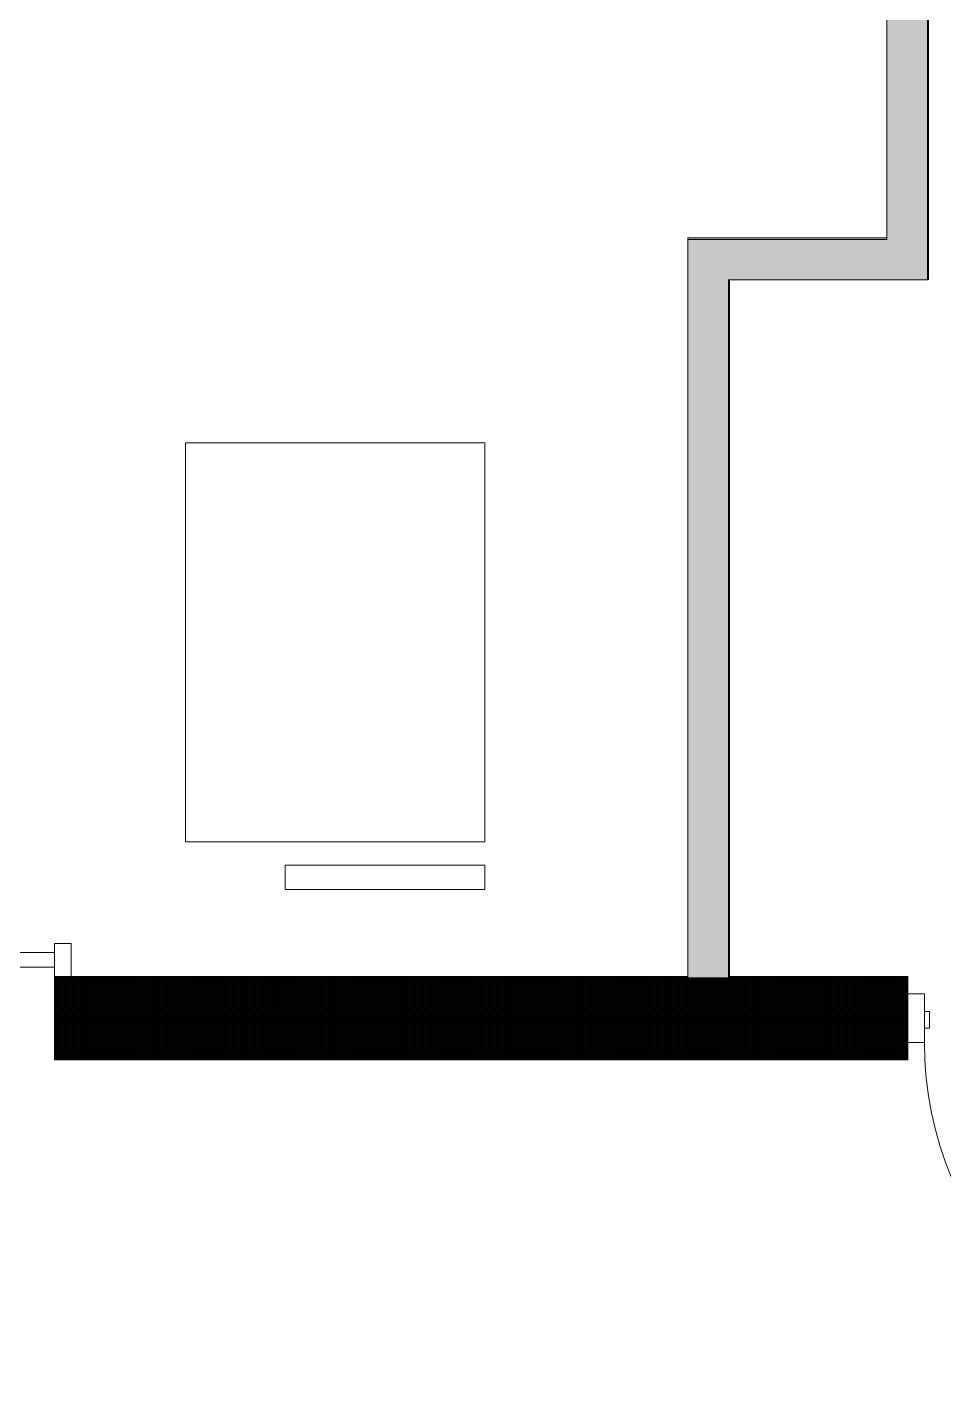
# Model space of a CAD drawing. Header units: inches. Extents: x -675 to 1187, y -924 to 1124.
# Drawn here: x 1016.2 to 1126.5, y -519.9 to -355.7 of the extents above; entities that cross this region are included whole.
import ezdxf

# ---------------------------------------------------------------- set-up
doc = ezdxf.new("R2010")
doc.units = ezdxf.units.IN
doc.header["$MEASUREMENT"] = 0
for name, color, linetype, lineweight in [('A-Furn-Chair', 250, 'Continuous', 13), ('A-Wall-E', 50, 'Continuous', 9), ('A-WALL-PATT', 111, 'Continuous', 13), ('Base_dwg', 8, 'Continuous', 9), ('core and shell', 50, 'Continuous', 9), ('I-WALL', 2, 'Continuous', 13)]:
    doc.layers.add(name, color=color, linetype=linetype, lineweight=lineweight)

# ---------------------------------------------------------------- blocks, each defined once
blk = doc.blocks.new('Base_dwg__U393-727967-Level 1 Copy 1')
at = {"layer": 'A-Wall-E'}
h = blk.add_hatch(color=256, dxfattribs=at)
h.paths.add_polyline_path([(0, -2.5), (83.81, -2.5), (83.81, -2.38), (0, -2.38)], flags=0)
h.paths.add_polyline_path([(88.69, 2.5), (88.69, 2.31), (88.87, 2.5)], flags=0)
blk.add_line((88.87, 2.5), (88.69, 2.5), dxfattribs=at)
at = {"layer": 'A-Wall-E', "flags": 128}
blk.add_lwpolyline([(0, -2.38), (0, -2.5), (83.81, -2.5)], dxfattribs=at)
blk = doc.blocks.new('Base_dwg__U394-727968-Level 1 Copy 1')
at = {"layer": 'A-Wall-E'}
h = blk.add_hatch(color=256, dxfattribs=at)
h.paths.add_polyline_path([(26.44, -2.5), (26.31, -2.38), (26.31, -2.5)], flags=0)
h.paths.add_polyline_path([(2.38, 2.31), (21.44, 2.31), (21.44, 2.5), (-2.5, 2.5), (-2.31, 2.31)], flags=0)
for p, q in [((21.44, 2.5), (-2.5, 2.5)), ((26.31, -2.5), (26.44, -2.5))]:
    blk.add_line(p, q, dxfattribs=at)
blk = doc.blocks.new('Base_dwg__U395-727969-Level 1 Copy 1')
at = {"layer": 'A-Wall-E'}
blk.add_hatch(color=256, dxfattribs=at).paths.add_polyline_path([(-2.5, -2.5), (112.79, -2.5), (112.79, -2.38), (-2.38, -2.38)], flags=0)
at = {"layer": 'A-Wall-E', "flags": 128}
blk.add_lwpolyline([(-2.5, -2.5), (112.79, -2.5), (308.65, -2.5), (536.41, -2.5)], dxfattribs=at)
blk = doc.blocks.new('Base_dwg-531197-Level 1 Copy 1')
at = {"layer": 'A-Furn-Chair', "flags": 128}
for points in [[(2036.05, 518.24), (2036.05, 470.24), (2072.05, 470.24), (2072.05, 518.24)], [(2048.05, 464.51), (2072.05, 464.51), (2072.05, 467.45), (2048.05, 467.45)]]:
    blk.add_lwpolyline(points, close=True, dxfattribs=at)
at = {"layer": 'core and shell'}
for p, q in [((2096.48, 453.96), (2020.29, 453.96)), ((2122.92, 453.83), (2020.29, 453.83)), ((2122.92, 453.71), (2020.29, 453.71)), ((2122.92, 453.58), (2020.29, 453.58)), ((2122.92, 453.46), (2020.29, 453.46)), ((2122.92, 453.33), (2020.29, 453.33)), ((2122.92, 453.21), (2020.29, 453.21)), ((2122.92, 453.08), (2020.29, 453.08)), ((2020.4, 444.03), (2020.4, 454.03)), ((2020.52, 444.03), (2020.52, 454.03)), ((2020.65, 444.03), (2020.65, 454.03)), ((2020.77, 444.03), (2020.77, 454.03)), ((2020.9, 444.03), (2020.9, 454.03)), ((2021.02, 444.03), (2021.02, 454.03)), ((2021.15, 444.03), (2021.15, 454.03)), ((2021.27, 444.03), (2021.27, 454.03)), ((2021.4, 444.03), (2021.4, 454.03)), ((2021.52, 444.03), (2021.52, 454.03)), ((2021.65, 444.03), (2021.65, 454.03)), ((2021.77, 444.03), (2021.77, 454.03)), ((2021.9, 444.03), (2021.9, 454.03)), ((2022.02, 444.03), (2022.02, 454.03)), ((2022.15, 444.03), (2022.15, 454.03)), ((2022.27, 444.03), (2022.27, 454.03)), ((2022.4, 444.03), (2022.4, 454.03)), ((2022.52, 444.03), (2022.52, 454.03)), ((2022.65, 444.03), (2022.65, 454.03)), ((2022.77, 444.03), (2022.77, 454.03)), ((2022.9, 444.03), (2022.9, 454.03)), ((2023.02, 444.03), (2023.02, 454.03)), ((2023.15, 444.03), (2023.15, 454.03)), ((2023.27, 444.03), (2023.27, 454.03)), ((2023.4, 444.03), (2023.4, 454.03)), ((2023.52, 444.03), (2023.52, 454.03)), ((2023.65, 444.03), (2023.65, 454.03)), ((2023.77, 444.03), (2023.77, 454.03)), ((2023.9, 444.03), (2023.9, 454.03)), ((2024.02, 444.03), (2024.02, 454.03)), ((2024.15, 444.03), (2024.15, 454.03)), ((2024.27, 444.03), (2024.27, 454.03)), ((2024.4, 444.03), (2024.4, 454.03)), ((2024.52, 444.03), (2024.52, 454.03)), ((2024.65, 444.03), (2024.65, 454.03)), ((2024.77, 444.03), (2024.77, 454.03)), ((2024.9, 444.03), (2024.9, 454.03)), ((2025.02, 444.03), (2025.02, 454.03)), ((2025.15, 444.03), (2025.15, 454.03)), ((2025.27, 444.03), (2025.27, 454.03)), ((2025.4, 444.03), (2025.4, 454.03)), ((2025.52, 444.03), (2025.52, 454.03)), ((2025.65, 444.03), (2025.65, 454.03)), ((2025.77, 444.03), (2025.77, 454.03)), ((2025.9, 444.03), (2025.9, 454.03)), ((2026.02, 444.03), (2026.02, 454.03)), ((2026.15, 444.03), (2026.15, 454.03)), ((2026.27, 444.03), (2026.27, 454.03)), ((2026.4, 444.03), (2026.4, 454.03)), ((2026.52, 444.03), (2026.52, 454.03)), ((2026.65, 444.03), (2026.65, 454.03)), ((2026.77, 444.03), (2026.77, 454.03)), ((2026.9, 444.03), (2026.9, 454.03)), ((2027.02, 444.03), (2027.02, 454.03)), ((2027.15, 444.03), (2027.15, 454.03)), ((2027.27, 444.03), (2027.27, 454.03)), ((2027.4, 444.03), (2027.4, 454.03)), ((2027.52, 444.03), (2027.52, 454.03)), ((2027.65, 444.03), (2027.65, 454.03)), ((2027.77, 444.03), (2027.77, 454.03)), ((2027.9, 444.03), (2027.9, 454.03)), ((2028.02, 444.03), (2028.02, 454.03)), ((2028.15, 444.03), (2028.15, 454.03)), ((2028.27, 444.03), (2028.27, 454.03)), ((2028.4, 444.03), (2028.4, 454.03)), ((2028.52, 444.03), (2028.52, 454.03)), ((2028.65, 444.03), (2028.65, 454.03)), ((2028.77, 444.03), (2028.77, 454.03)), ((2028.9, 444.03), (2028.9, 454.03)), ((2029.02, 444.03), (2029.02, 454.03)), ((2029.15, 444.03), (2029.15, 454.03)), ((2029.27, 444.03), (2029.27, 454.03)), ((2029.4, 444.03), (2029.4, 454.03)), ((2029.52, 444.03), (2029.52, 454.03)), ((2029.65, 444.03), (2029.65, 454.03)), ((2029.77, 444.03), (2029.77, 454.03)), ((2029.9, 444.03), (2029.9, 454.03)), ((2030.02, 444.03), (2030.02, 454.03)), ((2030.15, 444.03), (2030.15, 454.03)), ((2030.27, 444.03), (2030.27, 454.03)), ((2030.4, 444.03), (2030.4, 454.03)), ((2030.52, 444.03), (2030.52, 454.03)), ((2030.65, 444.03), (2030.65, 454.03)), ((2030.77, 444.03), (2030.77, 454.03)), ((2030.9, 444.03), (2030.9, 454.03)), ((2031.02, 444.03), (2031.02, 454.03)), ((2031.15, 444.03), (2031.15, 454.03)), ((2031.27, 444.03), (2031.27, 454.03)), ((2031.4, 444.03), (2031.4, 454.03)), ((2031.52, 444.03), (2031.52, 454.03)), ((2031.65, 444.03), (2031.65, 454.03)), ((2031.77, 444.03), (2031.77, 454.03)), ((2031.9, 444.03), (2031.9, 454.03)), ((2032.02, 444.03), (2032.02, 454.03)), ((2032.15, 444.03), (2032.15, 454.03)), ((2032.27, 444.03), (2032.27, 454.03)), ((2032.4, 444.03), (2032.4, 454.03)), ((2032.52, 444.03), (2032.52, 454.03)), ((2032.65, 444.03), (2032.65, 454.03)), ((2032.77, 444.03), (2032.77, 454.03)), ((2032.9, 444.03), (2032.9, 454.03)), ((2033.02, 444.03), (2033.02, 454.03)), ((2033.15, 444.03), (2033.15, 454.03)), ((2033.27, 444.03), (2033.27, 454.03)), ((2033.4, 444.03), (2033.4, 454.03)), ((2033.52, 444.03), (2033.52, 454.03)), ((2033.65, 444.03), (2033.65, 454.03)), ((2033.77, 444.03), (2033.77, 454.03)), ((2033.9, 444.03), (2033.9, 454.03)), ((2034.02, 444.03), (2034.02, 454.03)), ((2034.15, 444.03), (2034.15, 454.03)), ((2034.27, 444.03), (2034.27, 454.03)), ((2034.4, 444.03), (2034.4, 454.03)), ((2034.52, 444.03), (2034.52, 454.03)), ((2034.65, 444.03), (2034.65, 454.03)), ((2034.77, 444.03), (2034.77, 454.03)), ((2034.9, 444.03), (2034.9, 454.03)), ((2035.02, 444.03), (2035.02, 454.03)), ((2035.15, 444.03), (2035.15, 454.03)), ((2035.27, 444.03), (2035.27, 454.03)), ((2035.4, 444.03), (2035.4, 454.03)), ((2035.52, 444.03), (2035.52, 454.03)), ((2035.65, 444.03), (2035.65, 454.03)), ((2035.77, 444.03), (2035.77, 454.03)), ((2035.9, 444.03), (2035.9, 454.03)), ((2036.02, 444.03), (2036.02, 454.03)), ((2036.15, 444.03), (2036.15, 454.03)), ((2036.27, 444.03), (2036.27, 454.03)), ((2036.4, 444.03), (2036.4, 454.03)), ((2036.52, 444.03), (2036.52, 454.03)), ((2036.65, 444.03), (2036.65, 454.03)), ((2036.77, 444.03), (2036.77, 454.03)), ((2036.9, 444.03), (2036.9, 454.03)), ((2037.02, 444.03), (2037.02, 454.03)), ((2037.15, 444.03), (2037.15, 454.03)), ((2037.27, 444.03), (2037.27, 454.03)), ((2037.4, 444.03), (2037.4, 454.03)), ((2037.52, 444.03), (2037.52, 454.03)), ((2037.65, 444.03), (2037.65, 454.03)), ((2037.77, 444.03), (2037.77, 454.03)), ((2037.9, 444.03), (2037.9, 454.03)), ((2038.02, 444.03), (2038.02, 454.03)), ((2038.15, 444.03), (2038.15, 454.03)), ((2038.27, 444.03), (2038.27, 454.03)), ((2038.4, 444.03), (2038.4, 454.03)), ((2038.52, 444.03), (2038.52, 454.03)), ((2038.65, 444.03), (2038.65, 454.03)), ((2038.77, 444.03), (2038.77, 454.03)), ((2038.9, 444.03), (2038.9, 454.03)), ((2039.02, 444.03), (2039.02, 454.03)), ((2039.15, 444.03), (2039.15, 454.03)), ((2039.27, 444.03), (2039.27, 454.03)), ((2039.4, 444.03), (2039.4, 454.03)), ((2039.52, 444.03), (2039.52, 454.03)), ((2039.65, 444.03), (2039.65, 454.03)), ((2039.77, 444.03), (2039.77, 454.03)), ((2039.9, 444.03), (2039.9, 454.03)), ((2040.02, 444.03), (2040.02, 454.03)), ((2040.15, 444.03), (2040.15, 454.03)), ((2040.27, 444.03), (2040.27, 454.03)), ((2040.4, 444.03), (2040.4, 454.03)), ((2040.52, 444.03), (2040.52, 454.03)), ((2040.65, 444.03), (2040.65, 454.03)), ((2040.77, 444.03), (2040.77, 454.03)), ((2040.9, 444.03), (2040.9, 454.03)), ((2041.02, 444.03), (2041.02, 454.03)), ((2041.15, 444.03), (2041.15, 454.03)), ((2041.27, 444.03), (2041.27, 454.03)), ((2041.4, 444.03), (2041.4, 454.03)), ((2041.52, 444.03), (2041.52, 454.03)), ((2041.65, 444.03), (2041.65, 454.03)), ((2041.77, 444.03), (2041.77, 454.03)), ((2041.9, 444.03), (2041.9, 454.03)), ((2042.02, 444.03), (2042.02, 454.03)), ((2042.15, 444.03), (2042.15, 454.03)), ((2042.27, 444.03), (2042.27, 454.03)), ((2042.4, 444.03), (2042.4, 454.03)), ((2042.52, 444.03), (2042.52, 454.03)), ((2042.65, 444.03), (2042.65, 454.03)), ((2042.77, 444.03), (2042.77, 454.03)), ((2042.9, 444.03), (2042.9, 454.03)), ((2043.02, 444.03), (2043.02, 454.03)), ((2043.15, 444.03), (2043.15, 454.03)), ((2043.27, 444.03), (2043.27, 454.03)), ((2043.4, 444.03), (2043.4, 454.03)), ((2043.52, 444.03), (2043.52, 454.03)), ((2043.65, 444.03), (2043.65, 454.03)), ((2043.77, 444.03), (2043.77, 454.03)), ((2043.9, 444.03), (2043.9, 454.03)), ((2044.02, 444.03), (2044.02, 454.03)), ((2044.15, 444.03), (2044.15, 454.03)), ((2044.27, 444.03), (2044.27, 454.03)), ((2044.4, 444.03), (2044.4, 454.03)), ((2044.52, 444.03), (2044.52, 454.03)), ((2044.65, 444.03), (2044.65, 454.03)), ((2044.77, 444.03), (2044.77, 454.03)), ((2044.9, 444.03), (2044.9, 454.03)), ((2045.02, 444.03), (2045.02, 454.03)), ((2045.15, 444.03), (2045.15, 454.03)), ((2045.27, 444.03), (2045.27, 454.03)), ((2045.4, 444.03), (2045.4, 454.03)), ((2045.52, 444.03), (2045.52, 454.03)), ((2045.65, 444.03), (2045.65, 454.03)), ((2045.77, 444.03), (2045.77, 454.03)), ((2045.9, 444.03), (2045.9, 454.03)), ((2046.02, 444.03), (2046.02, 454.03)), ((2046.15, 444.03), (2046.15, 454.03)), ((2046.27, 444.03), (2046.27, 454.03)), ((2046.4, 444.03), (2046.4, 454.03)), ((2046.52, 444.03), (2046.52, 454.03)), ((2046.65, 444.03), (2046.65, 454.03)), ((2046.77, 444.03), (2046.77, 454.03)), ((2046.79, 452.97), (2047.85, 454.03)), ((2046.9, 444.03), (2046.9, 454.03)), ((2047.02, 444.03), (2047.02, 454.03)), ((2047.15, 444.03), (2047.15, 454.03)), ((2047.27, 444.03), (2047.27, 454.03)), ((2047.4, 444.03), (2047.4, 454.03)), ((2047.52, 444.03), (2047.52, 454.03)), ((2047.65, 444.03), (2047.65, 454.03)), ((2047.77, 444.03), (2047.77, 454.03)), ((2047.79, 454.03), (2050.79, 454.03)), ((2047.79, 453.53), (2050.79, 453.53)), ((2047.9, 444.03), (2047.9, 454.03)), ((2048.02, 444.03), (2048.02, 454.03)), ((2048.15, 444.03), (2048.15, 454.03)), ((2048.27, 444.03), (2048.27, 454.03)), ((2048.4, 444.03), (2048.4, 454.03)), ((2048.52, 444.03), (2048.52, 454.03)), ((2048.65, 444.03), (2048.65, 454.03)), ((2048.77, 444.03), (2048.77, 454.03)), ((2048.9, 444.03), (2048.9, 454.03)), ((2049.02, 444.03), (2049.02, 454.03)), ((2049.15, 444.03), (2049.15, 454.03)), ((2049.27, 444.03), (2049.27, 454.03)), ((2049.4, 444.03), (2049.4, 454.03)), ((2049.47, 453.53), (2049.97, 454.03)), ((2049.52, 444.03), (2049.52, 454.03)), ((2049.65, 444.03), (2049.65, 454.03)), ((2049.77, 444.03), (2049.77, 454.03)), ((2049.9, 444.03), (2049.9, 454.03)), ((2050.02, 444.03), (2050.02, 454.03)), ((2050.15, 444.03), (2050.15, 454.03)), ((2050.27, 444.03), (2050.27, 454.03)), ((2050.4, 444.03), (2050.4, 454.03)), ((2050.52, 444.03), (2050.52, 454.03)), ((2050.53, 453.53), (2051.01, 454.01)), ((2050.65, 444.03), (2050.65, 454.03)), ((2050.77, 444.03), (2050.77, 454.03)), ((2050.9, 444.03), (2050.9, 454.03)), ((2051.02, 444.03), (2051.02, 454.03)), ((2051.15, 444.03), (2051.15, 454.03)), ((2051.27, 444.03), (2051.27, 454.03)), ((2051.4, 444.03), (2051.4, 454.03)), ((2051.52, 444.03), (2051.52, 454.03)), ((2051.65, 444.03), (2051.65, 454.03)), ((2051.77, 444.03), (2051.77, 454.03)), ((2051.9, 444.03), (2051.9, 454.03)), ((2052.02, 444.03), (2052.02, 454.03)), ((2052.15, 444.03), (2052.15, 454.03)), ((2052.27, 444.03), (2052.27, 454.03)), ((2052.4, 444.03), (2052.4, 454.03)), ((2052.52, 444.03), (2052.52, 454.03)), ((2052.65, 444.03), (2052.65, 454.03)), ((2052.77, 444.03), (2052.77, 454.03)), ((2052.9, 444.03), (2052.9, 454.03)), ((2053.02, 444.03), (2053.02, 454.03)), ((2053.15, 444.03), (2053.15, 454.03)), ((2053.27, 444.03), (2053.27, 454.03)), ((2053.4, 444.03), (2053.4, 454.03)), ((2053.52, 444.03), (2053.52, 454.03)), ((2053.65, 444.03), (2053.65, 454.03)), ((2053.77, 444.03), (2053.77, 454.03)), ((2053.9, 444.03), (2053.9, 454.03)), ((2054.02, 444.03), (2054.02, 454.03)), ((2054.15, 444.03), (2054.15, 454.03)), ((2054.27, 444.03), (2054.27, 454.03)), ((2054.4, 444.03), (2054.4, 454.03)), ((2054.52, 444.03), (2054.52, 454.03)), ((2054.65, 444.03), (2054.65, 454.03)), ((2054.77, 444.03), (2054.77, 454.03)), ((2054.9, 444.03), (2054.9, 454.03)), ((2055.02, 444.03), (2055.02, 454.03)), ((2055.15, 444.03), (2055.15, 454.03)), ((2055.27, 444.03), (2055.27, 454.03)), ((2055.4, 444.03), (2055.4, 454.03)), ((2055.52, 444.03), (2055.52, 454.03)), ((2055.65, 444.03), (2055.65, 454.03)), ((2055.77, 444.03), (2055.77, 454.03)), ((2055.9, 444.03), (2055.9, 454.03)), ((2056.02, 444.03), (2056.02, 454.03)), ((2056.15, 444.03), (2056.15, 454.03)), ((2056.27, 444.03), (2056.27, 454.03)), ((2056.4, 444.03), (2056.4, 454.03)), ((2056.52, 444.03), (2056.52, 454.03)), ((2056.65, 444.03), (2056.65, 454.03)), ((2056.77, 444.03), (2056.77, 454.03)), ((2056.9, 444.03), (2056.9, 454.03)), ((2057.02, 444.03), (2057.02, 454.03)), ((2057.15, 444.03), (2057.15, 454.03)), ((2057.27, 444.03), (2057.27, 454.03)), ((2057.4, 444.03), (2057.4, 454.03)), ((2057.52, 444.03), (2057.52, 454.03)), ((2057.65, 444.03), (2057.65, 454.03)), ((2057.77, 444.03), (2057.77, 454.03)), ((2057.9, 444.03), (2057.9, 454.03)), ((2058.02, 444.03), (2058.02, 454.03)), ((2058.15, 444.03), (2058.15, 454.03)), ((2058.27, 444.03), (2058.27, 454.03)), ((2058.4, 444.03), (2058.4, 454.03)), ((2058.52, 444.03), (2058.52, 454.03)), ((2058.65, 444.03), (2058.65, 454.03)), ((2058.77, 444.03), (2058.77, 454.03)), ((2058.9, 444.03), (2058.9, 454.03)), ((2059.02, 444.03), (2059.02, 454.03)), ((2059.15, 444.03), (2059.15, 454.03)), ((2059.27, 444.03), (2059.27, 454.03)), ((2059.4, 444.03), (2059.4, 454.03)), ((2059.52, 444.03), (2059.52, 454.03)), ((2059.65, 444.03), (2059.65, 454.03)), ((2059.77, 444.03), (2059.77, 454.03)), ((2059.9, 444.03), (2059.9, 454.03)), ((2060.02, 444.03), (2060.02, 454.03)), ((2060.15, 444.03), (2060.15, 454.03)), ((2060.27, 444.03), (2060.27, 454.03)), ((2060.4, 444.03), (2060.4, 454.03)), ((2060.52, 444.03), (2060.52, 454.03)), ((2060.65, 444.03), (2060.65, 454.03)), ((2060.77, 444.03), (2060.77, 454.03)), ((2060.9, 444.03), (2060.9, 454.03)), ((2061.02, 444.03), (2061.02, 454.03)), ((2061.15, 444.03), (2061.15, 454.03)), ((2061.27, 444.03), (2061.27, 454.03)), ((2061.4, 444.03), (2061.4, 454.03)), ((2061.52, 444.03), (2061.52, 454.03)), ((2061.65, 444.03), (2061.65, 454.03)), ((2061.77, 444.03), (2061.77, 454.03)), ((2061.9, 444.03), (2061.9, 454.03)), ((2062.02, 444.03), (2062.02, 454.03)), ((2062.15, 444.03), (2062.15, 454.03)), ((2062.27, 444.03), (2062.27, 454.03)), ((2062.4, 444.03), (2062.4, 454.03)), ((2062.52, 444.03), (2062.52, 454.03)), ((2062.65, 444.03), (2062.65, 454.03)), ((2062.77, 444.03), (2062.77, 454.03)), ((2062.9, 444.03), (2062.9, 454.03)), ((2063.02, 444.03), (2063.02, 454.03)), ((2063.15, 444.03), (2063.15, 454.03)), ((2063.27, 444.03), (2063.27, 454.03)), ((2063.4, 444.03), (2063.4, 454.03)), ((2063.52, 444.03), (2063.52, 454.03)), ((2063.65, 444.03), (2063.65, 454.03)), ((2063.77, 444.03), (2063.77, 454.03)), ((2063.9, 444.03), (2063.9, 454.03)), ((2064.02, 444.03), (2064.02, 454.03)), ((2064.15, 444.03), (2064.15, 454.03)), ((2064.27, 444.03), (2064.27, 454.03)), ((2064.4, 444.03), (2064.4, 454.03)), ((2064.52, 444.03), (2064.52, 454.03)), ((2064.65, 444.03), (2064.65, 454.03)), ((2064.77, 444.03), (2064.77, 454.03)), ((2064.9, 444.03), (2064.9, 454.03)), ((2065.02, 444.03), (2065.02, 454.03)), ((2065.15, 444.03), (2065.15, 454.03)), ((2065.27, 444.03), (2065.27, 454.03)), ((2065.4, 444.03), (2065.4, 454.03)), ((2065.52, 444.03), (2065.52, 454.03)), ((2065.65, 444.03), (2065.65, 454.03)), ((2065.77, 444.03), (2065.77, 454.03)), ((2065.9, 444.03), (2065.9, 454.03)), ((2066.02, 444.03), (2066.02, 454.03)), ((2066.15, 444.03), (2066.15, 454.03)), ((2066.27, 444.03), (2066.27, 454.03)), ((2066.4, 444.03), (2066.4, 454.03)), ((2066.52, 444.03), (2066.52, 454.03)), ((2066.65, 444.03), (2066.65, 454.03)), ((2066.77, 444.03), (2066.77, 454.03)), ((2066.9, 444.03), (2066.9, 454.03)), ((2067.02, 444.03), (2067.02, 454.03)), ((2067.15, 444.03), (2067.15, 454.03)), ((2067.27, 444.03), (2067.27, 454.03)), ((2067.4, 444.03), (2067.4, 454.03)), ((2067.52, 444.03), (2067.52, 454.03)), ((2067.65, 444.03), (2067.65, 454.03)), ((2067.77, 444.03), (2067.77, 454.03)), ((2067.9, 444.03), (2067.9, 454.03)), ((2068.02, 444.03), (2068.02, 454.03)), ((2068.15, 444.03), (2068.15, 454.03)), ((2068.27, 444.03), (2068.27, 454.03)), ((2068.4, 444.03), (2068.4, 454.03)), ((2068.52, 444.03), (2068.52, 454.03)), ((2068.65, 444.03), (2068.65, 454.03)), ((2068.77, 444.03), (2068.77, 454.03)), ((2068.9, 444.03), (2068.9, 454.03)), ((2069.02, 444.03), (2069.02, 454.03)), ((2069.15, 444.03), (2069.15, 454.03)), ((2069.27, 444.03), (2069.27, 454.03)), ((2069.4, 444.03), (2069.4, 454.03)), ((2069.52, 444.03), (2069.52, 454.03)), ((2069.65, 444.03), (2069.65, 454.03)), ((2069.77, 444.03), (2069.77, 454.03)), ((2069.9, 444.03), (2069.9, 454.03)), ((2070.02, 444.03), (2070.02, 454.03)), ((2070.15, 444.03), (2070.15, 454.03)), ((2070.27, 444.03), (2070.27, 454.03)), ((2070.4, 444.03), (2070.4, 454.03)), ((2070.52, 444.03), (2070.52, 454.03)), ((2070.65, 444.03), (2070.65, 454.03)), ((2070.77, 444.03), (2070.77, 454.03)), ((2070.9, 444.03), (2070.9, 454.03)), ((2071.02, 444.03), (2071.02, 454.03)), ((2071.15, 444.03), (2071.15, 454.03)), ((2071.27, 444.03), (2071.27, 454.03)), ((2071.4, 444.03), (2071.4, 454.03)), ((2071.52, 444.03), (2071.52, 454.03)), ((2071.65, 444.03), (2071.65, 454.03)), ((2071.77, 444.03), (2071.77, 454.03)), ((2071.9, 444.03), (2071.9, 454.03)), ((2072.02, 444.03), (2072.02, 454.03)), ((2072.15, 444.03), (2072.15, 454.03)), ((2072.27, 444.03), (2072.27, 454.03)), ((2072.4, 444.03), (2072.4, 454.03)), ((2072.52, 444.03), (2072.52, 454.03)), ((2072.65, 444.03), (2072.65, 454.03)), ((2072.77, 444.03), (2072.77, 454.03)), ((2072.9, 444.03), (2072.9, 454.03)), ((2073.02, 444.03), (2073.02, 454.03)), ((2073.15, 444.03), (2073.15, 454.03)), ((2073.27, 444.03), (2073.27, 454.03)), ((2073.4, 444.03), (2073.4, 454.03)), ((2073.52, 444.03), (2073.52, 454.03)), ((2073.65, 444.03), (2073.65, 454.03)), ((2073.77, 444.03), (2073.77, 454.03)), ((2073.9, 444.03), (2073.9, 454.03)), ((2074.02, 444.03), (2074.02, 454.03)), ((2074.15, 444.03), (2074.15, 454.03)), ((2074.27, 444.03), (2074.27, 454.03)), ((2074.4, 444.03), (2074.4, 454.03)), ((2074.52, 444.03), (2074.52, 454.03)), ((2074.65, 444.03), (2074.65, 454.03)), ((2074.77, 444.03), (2074.77, 454.03)), ((2074.9, 444.03), (2074.9, 454.03)), ((2075.02, 444.03), (2075.02, 454.03)), ((2075.15, 444.03), (2075.15, 454.03)), ((2075.27, 444.03), (2075.27, 454.03)), ((2075.4, 444.03), (2075.4, 454.03)), ((2075.52, 444.03), (2075.52, 454.03)), ((2075.65, 444.03), (2075.65, 454.03)), ((2075.77, 444.03), (2075.77, 454.03)), ((2075.9, 444.03), (2075.9, 454.03)), ((2076.02, 444.03), (2076.02, 454.03)), ((2076.15, 444.03), (2076.15, 454.03)), ((2076.27, 444.03), (2076.27, 454.03)), ((2076.4, 444.03), (2076.4, 454.03)), ((2076.52, 444.03), (2076.52, 454.03)), ((2076.65, 444.03), (2076.65, 454.03)), ((2076.77, 444.03), (2076.77, 454.03)), ((2076.9, 444.03), (2076.9, 454.03)), ((2077.02, 444.03), (2077.02, 454.03)), ((2077.15, 444.03), (2077.15, 454.03)), ((2077.27, 444.03), (2077.27, 454.03)), ((2077.4, 444.03), (2077.4, 454.03)), ((2077.52, 444.03), (2077.52, 454.03)), ((2077.65, 444.03), (2077.65, 454.03)), ((2077.77, 444.03), (2077.77, 454.03)), ((2077.9, 444.03), (2077.9, 454.03)), ((2078.02, 444.03), (2078.02, 454.03)), ((2078.15, 444.03), (2078.15, 454.03)), ((2078.27, 444.03), (2078.27, 454.03)), ((2078.4, 444.03), (2078.4, 454.03)), ((2078.52, 444.03), (2078.52, 454.03)), ((2078.65, 444.03), (2078.65, 454.03)), ((2078.77, 444.03), (2078.77, 454.03)), ((2078.9, 444.03), (2078.9, 454.03)), ((2079.02, 444.03), (2079.02, 454.03)), ((2079.15, 444.03), (2079.15, 454.03)), ((2079.27, 444.03), (2079.27, 454.03)), ((2079.4, 444.03), (2079.4, 454.03)), ((2079.52, 444.03), (2079.52, 454.03)), ((2079.65, 444.03), (2079.65, 454.03)), ((2079.77, 444.03), (2079.77, 454.03)), ((2079.9, 444.03), (2079.9, 454.03)), ((2080.02, 444.03), (2080.02, 454.03)), ((2080.15, 444.03), (2080.15, 454.03)), ((2080.27, 444.03), (2080.27, 454.03)), ((2080.4, 444.03), (2080.4, 454.03)), ((2080.52, 444.03), (2080.52, 454.03)), ((2080.65, 444.03), (2080.65, 454.03)), ((2080.77, 444.03), (2080.77, 454.03)), ((2080.9, 444.03), (2080.9, 454.03)), ((2081.02, 444.03), (2081.02, 454.03)), ((2081.15, 444.03), (2081.15, 454.03)), ((2081.27, 444.03), (2081.27, 454.03)), ((2081.4, 444.03), (2081.4, 454.03)), ((2081.52, 444.03), (2081.52, 454.03)), ((2081.65, 444.03), (2081.65, 454.03)), ((2081.77, 444.03), (2081.77, 454.03)), ((2081.9, 444.03), (2081.9, 454.03)), ((2082.02, 444.03), (2082.02, 454.03)), ((2082.15, 444.03), (2082.15, 454.03)), ((2082.27, 444.03), (2082.27, 454.03)), ((2082.4, 444.03), (2082.4, 454.03)), ((2082.52, 444.03), (2082.52, 454.03)), ((2082.65, 444.03), (2082.65, 454.03)), ((2082.77, 444.03), (2082.77, 454.03)), ((2082.9, 444.03), (2082.9, 454.03)), ((2083.02, 444.03), (2083.02, 454.03)), ((2083.15, 444.03), (2083.15, 454.03)), ((2083.27, 444.03), (2083.27, 454.03)), ((2083.4, 444.03), (2083.4, 454.03)), ((2083.52, 444.03), (2083.52, 454.03)), ((2083.65, 444.03), (2083.65, 454.03)), ((2083.77, 444.03), (2083.77, 454.03)), ((2083.9, 444.03), (2083.9, 454.03)), ((2084.02, 444.03), (2084.02, 454.03)), ((2084.15, 444.03), (2084.15, 454.03)), ((2084.27, 444.03), (2084.27, 454.03)), ((2084.4, 444.03), (2084.4, 454.03)), ((2084.52, 444.03), (2084.52, 454.03)), ((2084.65, 444.03), (2084.65, 454.03)), ((2084.77, 444.03), (2084.77, 454.03)), ((2084.9, 444.03), (2084.9, 454.03)), ((2085.02, 444.03), (2085.02, 454.03)), ((2085.15, 444.03), (2085.15, 454.03)), ((2085.27, 444.03), (2085.27, 454.03)), ((2085.4, 444.03), (2085.4, 454.03)), ((2085.52, 444.03), (2085.52, 454.03)), ((2085.65, 444.03), (2085.65, 454.03)), ((2085.77, 444.03), (2085.77, 454.03)), ((2085.9, 444.03), (2085.9, 454.03)), ((2086.02, 444.03), (2086.02, 454.03)), ((2086.15, 444.03), (2086.15, 454.03)), ((2086.27, 444.03), (2086.27, 454.03)), ((2086.4, 444.03), (2086.4, 454.03)), ((2086.52, 444.03), (2086.52, 454.03)), ((2086.65, 444.03), (2086.65, 454.03)), ((2086.77, 444.03), (2086.77, 454.03)), ((2086.9, 444.03), (2086.9, 454.03)), ((2087.02, 444.03), (2087.02, 454.03)), ((2087.15, 444.03), (2087.15, 454.03)), ((2087.27, 444.03), (2087.27, 454.03)), ((2087.4, 444.03), (2087.4, 454.03)), ((2087.52, 444.03), (2087.52, 454.03)), ((2087.65, 444.03), (2087.65, 454.03)), ((2087.77, 444.03), (2087.77, 454.03)), ((2087.9, 444.03), (2087.9, 454.03)), ((2088.02, 444.03), (2088.02, 454.03)), ((2088.15, 444.03), (2088.15, 454.03)), ((2088.27, 444.03), (2088.27, 454.03)), ((2088.4, 444.03), (2088.4, 454.03)), ((2088.52, 444.03), (2088.52, 454.03)), ((2088.65, 444.03), (2088.65, 454.03)), ((2088.77, 444.03), (2088.77, 454.03)), ((2088.9, 444.03), (2088.9, 454.03)), ((2089.02, 444.03), (2089.02, 454.03)), ((2089.15, 444.03), (2089.15, 454.03)), ((2089.27, 444.03), (2089.27, 454.03)), ((2089.4, 444.03), (2089.4, 454.03)), ((2089.52, 444.03), (2089.52, 454.03)), ((2089.65, 444.03), (2089.65, 454.03)), ((2089.77, 444.03), (2089.77, 454.03)), ((2089.9, 444.03), (2089.9, 454.03)), ((2090.02, 444.03), (2090.02, 454.03)), ((2090.15, 444.03), (2090.15, 454.03)), ((2090.27, 444.03), (2090.27, 454.03)), ((2090.4, 444.03), (2090.4, 454.03)), ((2090.52, 444.03), (2090.52, 454.03)), ((2090.65, 444.03), (2090.65, 454.03)), ((2090.77, 444.03), (2090.77, 454.03)), ((2090.9, 444.03), (2090.9, 454.03)), ((2091.02, 444.03), (2091.02, 454.03)), ((2091.15, 444.03), (2091.15, 454.03)), ((2091.27, 444.03), (2091.27, 454.03)), ((2091.4, 444.03), (2091.4, 454.03)), ((2091.52, 444.03), (2091.52, 454.03)), ((2091.65, 444.03), (2091.65, 454.03)), ((2091.77, 444.03), (2091.77, 454.03)), ((2091.9, 444.03), (2091.9, 454.03)), ((2092.02, 444.03), (2092.02, 454.03)), ((2092.15, 444.03), (2092.15, 454.03)), ((2092.27, 444.03), (2092.27, 454.03)), ((2092.4, 444.03), (2092.4, 454.03)), ((2092.52, 444.03), (2092.52, 454.03)), ((2092.65, 444.03), (2092.65, 454.03)), ((2092.77, 444.03), (2092.77, 454.03)), ((2092.9, 444.03), (2092.9, 454.03)), ((2093.02, 444.03), (2093.02, 454.03)), ((2093.15, 444.03), (2093.15, 454.03)), ((2093.27, 444.03), (2093.27, 454.03)), ((2093.4, 444.03), (2093.4, 454.03)), ((2093.52, 444.03), (2093.52, 454.03)), ((2093.65, 444.03), (2093.65, 454.03)), ((2093.77, 444.03), (2093.77, 454.03)), ((2093.9, 444.03), (2093.9, 454.03)), ((2094.02, 444.03), (2094.02, 454.03)), ((2094.15, 444.03), (2094.15, 454.03)), ((2094.27, 444.03), (2094.27, 454.03)), ((2094.4, 444.03), (2094.4, 454.03)), ((2094.52, 444.03), (2094.52, 454.03)), ((2094.65, 444.03), (2094.65, 454.03)), ((2094.77, 444.03), (2094.77, 454.03)), ((2094.9, 444.03), (2094.9, 454.03)), ((2095.02, 444.03), (2095.02, 454.03)), ((2095.15, 444.03), (2095.15, 454.03)), ((2095.27, 444.03), (2095.27, 454.03)), ((2095.4, 444.03), (2095.4, 454.03)), ((2095.52, 444.03), (2095.52, 454.03)), ((2095.65, 444.03), (2095.65, 454.03)), ((2095.77, 444.03), (2095.77, 454.03)), ((2095.9, 444.03), (2095.9, 454.03)), ((2096.02, 444.03), (2096.02, 454.03)), ((2096.15, 444.03), (2096.15, 454.03)), ((2096.27, 444.03), (2096.27, 454.03)), ((2096.4, 444.03), (2096.4, 454.03)), ((2096.52, 444.03), (2096.52, 453.91)), ((2096.65, 444.03), (2096.65, 453.91)), ((2096.77, 444.03), (2096.77, 453.91)), ((2096.9, 444.03), (2096.9, 453.91)), ((2097.02, 444.03), (2097.02, 453.91)), ((2097.15, 444.03), (2097.15, 453.91)), ((2097.27, 444.03), (2097.27, 453.91)), ((2097.4, 444.03), (2097.4, 453.91)), ((2097.52, 444.03), (2097.52, 453.91)), ((2097.65, 444.03), (2097.65, 453.91)), ((2097.77, 444.03), (2097.77, 453.91)), ((2097.9, 444.03), (2097.9, 453.91)), ((2098.02, 444.03), (2098.02, 453.91)), ((2098.15, 444.03), (2098.15, 453.91)), ((2098.27, 444.03), (2098.27, 453.91)), ((2098.4, 444.03), (2098.4, 453.91)), ((2098.52, 444.03), (2098.52, 453.91)), ((2098.65, 444.03), (2098.65, 453.91)), ((2098.77, 444.03), (2098.77, 453.91)), ((2098.9, 444.03), (2098.9, 453.91)), ((2099.02, 444.03), (2099.02, 453.91)), ((2099.15, 444.03), (2099.15, 453.91)), ((2099.27, 444.03), (2099.27, 453.91)), ((2099.4, 444.03), (2099.4, 453.91)), ((2099.52, 444.03), (2099.52, 453.91)), ((2099.65, 444.03), (2099.65, 453.91)), ((2099.77, 444.03), (2099.77, 453.91)), ((2099.9, 444.03), (2099.9, 453.91)), ((2100.02, 444.03), (2100.02, 453.91)), ((2100.15, 444.03), (2100.15, 453.91)), ((2100.27, 444.03), (2100.27, 453.91)), ((2100.4, 444.03), (2100.4, 453.91)), ((2100.52, 444.03), (2100.52, 453.91)), ((2100.65, 444.03), (2100.65, 453.91)), ((2100.77, 444.03), (2100.77, 453.91)), ((2100.9, 444.03), (2100.9, 453.91)), ((2101.02, 444.03), (2101.02, 453.91)), ((2101.15, 444.03), (2101.15, 453.91)), ((2101.27, 444.03), (2101.27, 453.91)), ((2122.92, 453.96), (2101.35, 453.96)), ((2101.4, 444.03), (2101.4, 454.03)), ((2101.52, 444.03), (2101.52, 454.03)), ((2101.65, 444.03), (2101.65, 454.03)), ((2101.77, 444.03), (2101.77, 454.03)), ((2101.9, 444.03), (2101.9, 454.03)), ((2102.02, 444.03), (2102.02, 454.03)), ((2102.15, 444.03), (2102.15, 454.03)), ((2102.27, 444.03), (2102.27, 454.03)), ((2102.4, 444.03), (2102.4, 454.03)), ((2102.52, 444.03), (2102.52, 454.03)), ((2102.65, 444.03), (2102.65, 454.03)), ((2102.77, 444.03), (2102.77, 454.03)), ((2102.9, 444.03), (2102.9, 454.03)), ((2103.02, 444.03), (2103.02, 454.03)), ((2103.15, 444.03), (2103.15, 454.03)), ((2103.27, 444.03), (2103.27, 454.03)), ((2103.4, 444.03), (2103.4, 454.03)), ((2103.52, 444.03), (2103.52, 454.03)), ((2103.65, 444.03), (2103.65, 454.03)), ((2103.77, 444.03), (2103.77, 454.03)), ((2103.9, 444.03), (2103.9, 454.03)), ((2104.02, 444.03), (2104.02, 454.03)), ((2104.15, 444.03), (2104.15, 454.03)), ((2104.27, 444.03), (2104.27, 454.03)), ((2104.4, 444.03), (2104.4, 454.03)), ((2104.52, 444.03), (2104.52, 454.03)), ((2104.65, 444.03), (2104.65, 454.03)), ((2104.77, 444.03), (2104.77, 454.03)), ((2104.9, 444.03), (2104.9, 454.03)), ((2105.02, 444.03), (2105.02, 454.03)), ((2105.15, 444.03), (2105.15, 454.03)), ((2105.27, 444.03), (2105.27, 454.03)), ((2105.4, 444.03), (2105.4, 454.03)), ((2105.52, 444.03), (2105.52, 454.03)), ((2105.65, 444.03), (2105.65, 454.03)), ((2105.77, 444.03), (2105.77, 454.03)), ((2105.9, 444.03), (2105.9, 454.03)), ((2106.02, 444.03), (2106.02, 454.03)), ((2106.15, 444.03), (2106.15, 454.03)), ((2106.27, 444.03), (2106.27, 454.03)), ((2106.4, 444.03), (2106.4, 454.03)), ((2106.52, 444.03), (2106.52, 454.03)), ((2106.65, 444.03), (2106.65, 454.03)), ((2106.77, 444.03), (2106.77, 454.03)), ((2106.9, 444.03), (2106.9, 454.03)), ((2107.02, 444.03), (2107.02, 454.03)), ((2107.15, 444.03), (2107.15, 454.03)), ((2107.27, 444.03), (2107.27, 454.03)), ((2107.4, 444.03), (2107.4, 454.03)), ((2107.52, 444.03), (2107.52, 454.03)), ((2107.65, 444.03), (2107.65, 454.03)), ((2107.77, 444.03), (2107.77, 454.03)), ((2107.9, 444.03), (2107.9, 454.03)), ((2108.02, 444.03), (2108.02, 454.03)), ((2108.15, 444.03), (2108.15, 454.03)), ((2108.27, 444.03), (2108.27, 454.03)), ((2108.4, 444.03), (2108.4, 454.03)), ((2108.52, 444.03), (2108.52, 454.03)), ((2108.65, 444.03), (2108.65, 454.03)), ((2108.77, 444.03), (2108.77, 454.03)), ((2108.9, 444.03), (2108.9, 454.03)), ((2109.02, 444.03), (2109.02, 454.03)), ((2109.15, 444.03), (2109.15, 454.03)), ((2109.27, 444.03), (2109.27, 454.03)), ((2109.4, 444.03), (2109.4, 454.03)), ((2109.52, 444.03), (2109.52, 454.03)), ((2109.65, 444.03), (2109.65, 454.03)), ((2109.77, 444.03), (2109.77, 454.03)), ((2109.9, 444.03), (2109.9, 454.03)), ((2110.02, 444.03), (2110.02, 454.03)), ((2110.15, 444.03), (2110.15, 454.03)), ((2110.27, 444.03), (2110.27, 454.03)), ((2110.4, 444.03), (2110.4, 454.03)), ((2110.52, 444.03), (2110.52, 454.03)), ((2110.65, 444.03), (2110.65, 454.03)), ((2110.77, 444.03), (2110.77, 454.03)), ((2110.9, 444.03), (2110.9, 454.03)), ((2111.02, 444.03), (2111.02, 454.03)), ((2111.15, 444.03), (2111.15, 454.03)), ((2111.27, 444.03), (2111.27, 454.03)), ((2111.4, 444.03), (2111.4, 454.03)), ((2111.52, 444.03), (2111.52, 454.03)), ((2111.65, 444.03), (2111.65, 454.03)), ((2111.77, 444.03), (2111.77, 454.03)), ((2111.9, 444.03), (2111.9, 454.03)), ((2112.02, 444.03), (2112.02, 454.03)), ((2112.15, 444.03), (2112.15, 454.03)), ((2112.27, 444.03), (2112.27, 454.03)), ((2112.4, 444.03), (2112.4, 454.03)), ((2112.52, 444.03), (2112.52, 454.03)), ((2112.65, 444.03), (2112.65, 454.03)), ((2112.77, 444.03), (2112.77, 454.03)), ((2112.9, 444.03), (2112.9, 454.03)), ((2113.02, 444.03), (2113.02, 454.03)), ((2113.15, 444.03), (2113.15, 454.03)), ((2113.27, 444.03), (2113.27, 454.03)), ((2113.4, 444.03), (2113.4, 454.03)), ((2113.52, 444.03), (2113.52, 454.03)), ((2113.65, 444.03), (2113.65, 454.03)), ((2113.77, 444.03), (2113.77, 454.03)), ((2113.9, 444.03), (2113.9, 454.03)), ((2114.02, 444.03), (2114.02, 454.03)), ((2114.15, 444.03), (2114.15, 454.03)), ((2114.27, 444.03), (2114.27, 454.03)), ((2114.4, 444.03), (2114.4, 454.03)), ((2114.52, 444.03), (2114.52, 454.03)), ((2114.65, 444.03), (2114.65, 454.03)), ((2114.77, 444.03), (2114.77, 454.03)), ((2114.9, 444.03), (2114.9, 454.03)), ((2115.02, 444.03), (2115.02, 454.03)), ((2115.15, 444.03), (2115.15, 454.03)), ((2115.27, 444.03), (2115.27, 454.03)), ((2115.4, 444.03), (2115.4, 454.03)), ((2115.52, 444.03), (2115.52, 454.03)), ((2115.65, 444.03), (2115.65, 454.03)), ((2115.77, 444.03), (2115.77, 454.03)), ((2115.9, 444.03), (2115.9, 454.03)), ((2116.02, 444.03), (2116.02, 454.03)), ((2116.15, 444.03), (2116.15, 454.03)), ((2116.27, 444.03), (2116.27, 454.03)), ((2116.4, 444.03), (2116.4, 454.03)), ((2116.52, 444.03), (2116.52, 454.03)), ((2116.65, 444.03), (2116.65, 454.03)), ((2116.77, 444.03), (2116.77, 454.03)), ((2116.9, 444.03), (2116.9, 454.03)), ((2117.02, 444.03), (2117.02, 454.03)), ((2117.15, 444.03), (2117.15, 454.03)), ((2117.27, 444.03), (2117.27, 454.03)), ((2117.4, 444.03), (2117.4, 454.03)), ((2117.52, 444.03), (2117.52, 454.03)), ((2117.65, 444.03), (2117.65, 454.03)), ((2117.77, 444.03), (2117.77, 454.03)), ((2117.9, 444.03), (2117.9, 454.03)), ((2118.02, 444.03), (2118.02, 454.03)), ((2118.15, 444.03), (2118.15, 454.03)), ((2118.27, 444.03), (2118.27, 454.03)), ((2118.4, 444.03), (2118.4, 454.03)), ((2118.52, 444.03), (2118.52, 454.03)), ((2118.65, 444.03), (2118.65, 454.03)), ((2118.77, 444.03), (2118.77, 454.03)), ((2118.9, 444.03), (2118.9, 454.03)), ((2119.02, 444.03), (2119.02, 454.03)), ((2119.15, 444.03), (2119.15, 454.03)), ((2119.27, 444.03), (2119.27, 454.03)), ((2119.4, 444.03), (2119.4, 454.03)), ((2119.52, 444.03), (2119.52, 454.03)), ((2119.65, 444.03), (2119.65, 454.03)), ((2119.77, 444.03), (2119.77, 454.03)), ((2119.9, 444.03), (2119.9, 454.03)), ((2120.02, 444.03), (2120.02, 454.03)), ((2120.15, 444.03), (2120.15, 454.03)), ((2120.27, 444.03), (2120.27, 454.03)), ((2120.4, 444.03), (2120.4, 454.03)), ((2120.52, 444.03), (2120.52, 454.03)), ((2120.65, 444.03), (2120.65, 454.03)), ((2120.77, 444.03), (2120.77, 454.03)), ((2120.9, 444.03), (2120.9, 454.03)), ((2121.02, 444.03), (2121.02, 454.03)), ((2121.15, 444.03), (2121.15, 454.03)), ((2121.27, 444.03), (2121.27, 454.03)), ((2121.4, 444.03), (2121.4, 454.03)), ((2121.52, 444.03), (2121.52, 454.03)), ((2121.65, 444.03), (2121.65, 454.03)), ((2121.77, 444.03), (2121.77, 454.03)), ((2121.9, 444.03), (2121.9, 454.03)), ((2122.02, 444.03), (2122.02, 454.03)), ((2122.15, 444.03), (2122.15, 454.03)), ((2122.27, 444.03), (2122.27, 454.03)), ((2122.4, 444.03), (2122.4, 454.03)), ((2122.52, 444.03), (2122.52, 454.03)), ((2122.65, 444.03), (2122.65, 454.03)), ((2122.77, 444.03), (2122.77, 454.03)), ((2122.9, 444.03), (2122.9, 454.03)), ((2122.92, 452.96), (2020.29, 452.96)), ((2122.92, 452.83), (2020.29, 452.83)), ((2122.92, 452.71), (2020.29, 452.71)), ((2122.92, 452.58), (2020.29, 452.58)), ((2122.92, 452.46), (2020.29, 452.46)), ((2122.92, 452.33), (2020.29, 452.33)), ((2122.92, 452.21), (2020.29, 452.21)), ((2122.92, 452.08), (2020.29, 452.08)), ((2122.92, 451.96), (2020.29, 451.96)), ((2122.92, 451.83), (2020.29, 451.83)), ((2122.92, 451.71), (2020.29, 451.71)), ((2122.92, 451.58), (2020.29, 451.58)), ((2122.92, 451.46), (2020.29, 451.46)), ((2046.79, 450.03), (2046.79, 453.03)), ((2047.29, 450.03), (2047.29, 453.03)), ((2051.29, 453.03), (2051.29, 450.03)), ((2051.29, 452.17), (2051.79, 452.67)), ((2051.29, 451.11), (2051.79, 451.61)), ((2051.79, 453.03), (2051.79, 450.03)), ((2122.92, 451.33), (2020.29, 451.33)), ((2122.92, 451.21), (2020.29, 451.21)), ((2122.92, 451.08), (2020.29, 451.08)), ((2122.92, 450.96), (2020.29, 450.96)), ((2122.92, 450.83), (2020.29, 450.83)), ((2122.92, 450.71), (2020.29, 450.71)), ((2122.92, 450.58), (2020.29, 450.58)), ((2122.92, 450.46), (2020.29, 450.46)), ((2122.92, 450.33), (2020.29, 450.33)), ((2122.92, 450.21), (2020.29, 450.21)), ((2122.92, 450.08), (2020.29, 450.08)), ((2122.92, 449.96), (2020.29, 449.96)), ((2122.92, 449.83), (2020.29, 449.83)), ((2046.79, 450.85), (2047.29, 451.35)), ((2046.82, 449.81), (2047.29, 450.29)), ((2122.92, 449.71), (2020.29, 449.71)), ((2122.92, 449.58), (2020.29, 449.58)), ((2122.92, 449.46), (2020.29, 449.46)), ((2122.92, 449.33), (2020.29, 449.33)), ((2122.92, 449.21), (2020.29, 449.21)), ((2122.92, 449.08), (2020.29, 449.08)), ((2122.92, 448.96), (2020.29, 448.96)), ((2122.92, 448.83), (2020.29, 448.83)), ((2122.92, 448.71), (2020.29, 448.71)), ((2122.92, 448.58), (2020.29, 448.58)), ((2122.92, 448.46), (2020.29, 448.46)), ((2122.92, 448.33), (2020.29, 448.33)), ((2122.92, 448.21), (2020.29, 448.21)), ((2050.79, 449.53), (2047.79, 449.53)), ((2050.79, 449.03), (2047.79, 449.03)), ((2048.15, 449.03), (2048.65, 449.53)), ((2049.22, 449.03), (2049.72, 449.53)), ((2122.92, 448.08), (2020.29, 448.08)), ((2122.92, 447.96), (2020.29, 447.96)), ((2122.92, 447.83), (2020.29, 447.83)), ((2122.92, 447.71), (2020.29, 447.71)), ((2122.92, 447.58), (2020.29, 447.58)), ((2122.92, 447.46), (2020.29, 447.46)), ((2122.92, 447.33), (2020.29, 447.33)), ((2122.92, 447.21), (2020.29, 447.21)), ((2122.92, 447.08), (2020.29, 447.08)), ((2122.92, 446.96), (2020.29, 446.96)), ((2122.92, 446.83), (2020.29, 446.83)), ((2122.92, 446.71), (2020.29, 446.71)), ((2122.92, 446.58), (2020.29, 446.58)), ((2122.92, 446.46), (2020.29, 446.46)), ((2122.92, 446.33), (2020.29, 446.33)), ((2122.92, 446.21), (2020.29, 446.21)), ((2122.92, 446.08), (2020.29, 446.08)), ((2122.92, 445.96), (2020.29, 445.96)), ((2122.92, 445.83), (2020.29, 445.83)), ((2122.92, 445.71), (2020.29, 445.71)), ((2122.92, 445.58), (2020.29, 445.58)), ((2122.92, 445.46), (2020.29, 445.46)), ((2122.92, 445.33), (2020.29, 445.33)), ((2122.92, 445.21), (2020.29, 445.21)), ((2122.92, 445.08), (2020.29, 445.08)), ((2122.92, 444.96), (2020.29, 444.96)), ((2122.92, 444.83), (2020.29, 444.83)), ((2122.92, 444.71), (2020.29, 444.71)), ((2122.92, 444.58), (2020.29, 444.58)), ((2122.92, 444.46), (2020.29, 444.46)), ((2122.92, 444.33), (2020.29, 444.33)), ((2122.92, 444.21), (2020.29, 444.21)), ((2122.92, 444.08), (2020.29, 444.08))]:
    blk.add_line(p, q, dxfattribs=at)
at = {"layer": 'core and shell', "flags": 128}
for points in [[(2022.29, 454.03), (2022.29, 458.03), (2020.29, 458.03), (2020.29, 454.03), (2020.29, 444.03), (2122.92, 444.03), (2122.92, 454.03), (2101.35, 454.03)], [(2096.48, 454.03), (2020.29, 454.03), (2022.29, 454.03)]]:
    blk.add_lwpolyline(points, dxfattribs=at)
for points in [[(2020.29, 456.91), (2020.29, 455.16), (1924.29, 455.16), (1924.29, 456.91)], [(2124.92, 451.97), (2122.92, 451.97), (2122.92, 446.09), (2124.92, 446.09)], [(2124.92, 449.84), (2125.54, 449.84), (2125.54, 447.84), (2124.92, 447.84)]]:
    blk.add_lwpolyline(points, close=True, dxfattribs=at)
at = {"layer": 'core and shell'}
for centre, radius, start, end in [((2047.79, 453.03), 1, 90, 180), ((2047.79, 453.03), 0.5, 90, 180), ((2050.79, 453.03), 1, 0, 90), ((2050.79, 453.03), 0.5, 0, 90), ((2047.79, 450.03), 1, 180, 270), ((2047.79, 450.03), 0.5, 180, 270), ((2050.79, 450.03), 1, 270, 0), ((2050.79, 450.03), 0.5, 270, 0), ((2166.92, 446.09), 42, 180, 270)]:
    blk.add_arc(centre, radius, start, end, dxfattribs=at)
at = {"rotation": 90}
for name, p in [('Base_dwg__U395-727969-Level 1 Copy 1', (2122.92, 540.41)), ('Base_dwg__U393-727967-Level 1 Copy 1', (2098.98, 454.03))]:
    blk.add_blockref(name, p, dxfattribs=at)
blk.add_blockref('Base_dwg__U394-727968-Level 1 Copy 1', (2098.98, 540.41))

msp = doc.modelspace()

# ---------------------------------------------------------------- hatches: boundary and pattern name
at = {"layer": 'A-WALL-PATT'}
for points in [[(1124.5, -386.11), (1124.5, 147.87), (1119.62, 147.87), (1119.62, -386.11)], [(1119.62, -386.11), (1119.62, -381.23), (1095.68, -381.23), (1095.68, -386.11), (1100.56, -386.11)], [(1100.56, -470.05), (1100.56, -386.11), (1095.68, -386.11), (1095.68, -470.05)]]:
    msp.add_hatch(color=8, dxfattribs=at).paths.add_polyline_path(points, flags=0)

# ---------------------------------------------------------------- linework, layer by layer
at = {"layer": 'I-WALL', "color": 7, "lineweight": 20}
for p, q in [((1124.5, -386.11), (1124.5, 152.74)), ((1119.62, -273.38), (1119.62, -381.23)), ((1119.62, -381.23), (1095.68, -381.23)), ((1095.68, -381.23), (1095.68, -470.05)), ((1100.56, -386.11), (1124.5, -386.11)), ((1100.56, -470.05), (1100.56, -386.11)), ((1095.68, -470.05), (1100.56, -470.05))]:
    msp.add_line(p, q, dxfattribs=at)

# ---------------------------------------------------------------- block references
at = {"layer": 'Base_dwg', "color": 7, "lineweight": 20}
msp.add_blockref('Base_dwg-531197-Level 1 Copy 1', (-1000.79, -923.95), dxfattribs=at)

doc.saveas('drawing.dxf')
